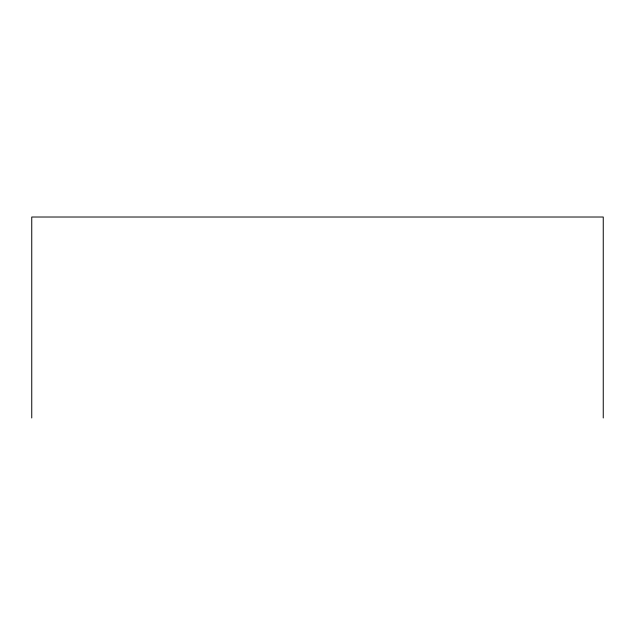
<?xml version="1.0" encoding="UTF-8"?>
<svg xmlns="http://www.w3.org/2000/svg" width="635" height="635" viewBox="0 0 635 635"><rect width="100%" height="100%" fill="white"/><g stroke="black" fill="none" stroke-linecap="round" stroke-linejoin="round"><path stroke-width="0.95" d="M603.25 417.981L603.25 217.019L31.75 217.019L31.75 417.981"/></g></svg>
